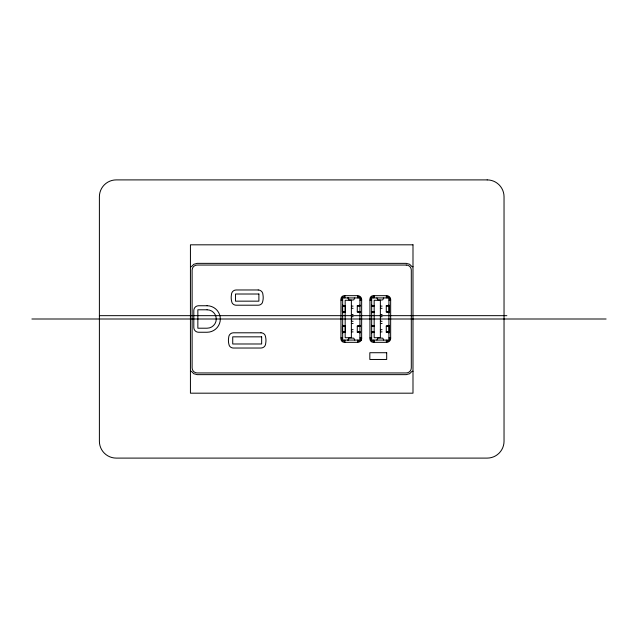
<?xml version="1.0" encoding="UTF-8"?>
<svg xmlns="http://www.w3.org/2000/svg" width="638" height="638" viewBox="0 0 638 638"><rect width="100%" height="100%" fill="white"/><g stroke="black" fill="none" stroke-linecap="round" stroke-linejoin="round"><path stroke-width="0.96" d="M360.996 340.628L361.65 338.961L361.65 299.158L360.996 297.372L359.617 296.136L357.735 295.665L344.329 295.665A3.373 3.373 0 0 0 340.955 299.039L340.955 338.961A3.373 3.373 0 0 0 344.329 342.327L357.774 342.335L359.617 341.864L360.996 340.62L361.65 338.858M354.72 297.922L353.811 299.82L352.519 300.043L348.795 299.82L347.885 297.922M347.885 340.078L348.795 338.18L350.087 337.957L353.811 338.18L354.72 340.078M348.189 340.453L348.795 339.185M383.717 297.922L382.816 299.82L381.524 300.043L377.792 299.82L376.891 297.922M376.891 340.078L377.792 338.18L379.084 337.957L382.816 338.18L383.717 340.078M342.67 312.764L343.467 312.07L345.333 311.942L345.333 305.825L343.467 305.698L342.67 305.004M359.936 305.004L359.138 305.698L357.28 305.825L357.28 311.942L359.138 312.07L359.936 312.764M342.67 332.996L343.467 332.302L345.333 332.175L345.333 326.058L343.467 325.93L342.67 325.236M371.667 312.764L372.464 312.07L374.163 311.998M359.936 325.236L359.138 325.93L357.28 326.058L357.28 332.175L359.138 332.302L359.936 332.996M388.933 305.004L388.143 305.698L386.277 305.825L386.277 311.942L388.143 312.07L388.933 312.764M371.667 332.996L372.464 332.302L374.163 332.231M388.933 325.236L388.143 325.93L386.277 326.058L386.277 332.175L388.143 332.302L388.933 332.996M386.732 342.335L388.614 341.864L390.001 340.62L390.655 338.842L390.655 299.158L389.993 297.372L388.614 296.136L386.732 295.665M344.041 305.841L342.462 305.722M345.333 305.825L342.367 305.985L342.367 311.783L345.333 311.942M373.039 305.841L371.46 305.722M374.331 305.825L371.364 305.985M357.28 311.942L360.239 311.783M386.277 311.942L389.236 311.783L389.236 305.985L386.277 305.825M387.569 311.926L389.164 312.046M344.041 326.074L342.446 325.954M345.333 326.058L342.367 326.217L342.367 332.015L345.333 332.175M373.039 326.074L371.444 325.954M374.331 326.058L371.364 326.217M357.28 332.175L360.239 332.015M386.277 332.175L389.236 332.015L389.236 326.217L386.277 326.058M360.159 311.854L358.269 311.95L360.159 312.046M360.159 332.087L358.269 332.183L360.143 332.278M389.156 332.087L387.266 332.183L389.148 332.278M360.143 305.722L358.564 305.841M389.148 305.722L387.569 305.841M342.446 312.046L344.041 311.926M371.444 312.046L373.039 311.926M360.159 325.954L358.564 326.074M389.164 325.954L387.569 326.074M342.462 332.278L344.041 332.159M371.46 332.278L373.039 332.159M190.435 266.732L191.336 266.732L193.808 264.268L197.182 263.358L406.246 263.358L409.62 264.268L412.084 266.732L412.993 266.732M344.831 296.909L343.683 296.909A2.026 2.026 0 0 0 341.657 298.935L341.657 300.083M357.774 296.909L358.923 296.909A2.026 2.026 0 0 1 360.949 298.935L360.949 300.083M374.586 296.909L372.68 296.909A2.026 2.026 0 0 0 370.662 298.935L370.662 300.083M386.022 296.909L387.92 296.909A2.026 2.026 0 0 1 389.946 298.935L389.946 300.083M340.955 300.083L342.67 300.083M359.936 300.083L361.65 300.083M369.952 300.083L371.667 300.083M388.933 300.083L390.655 300.083M351.371 306.104L353.085 306.104M380.368 306.104L382.09 306.104M351.371 308.298L353.085 308.298M380.368 308.298L382.09 308.298M351.371 314.534L353.085 314.534M380.368 314.534L382.09 314.534M99.392 315.666L506.851 315.666M351.371 316.727L353.085 316.727M380.368 316.727L382.09 316.727M31.9 319L606.1 319M351.371 321.273L353.085 321.273M380.368 321.273L382.09 321.273M351.371 323.466L353.085 323.466M380.368 323.466L382.09 323.466M351.371 329.702L353.085 329.702M380.368 329.702L382.09 329.702M351.371 331.896L353.085 331.896M380.368 331.896L382.09 331.896M340.955 337.917L342.67 337.917M359.936 337.917L361.65 337.917M369.952 337.917L371.667 337.917M388.933 337.917L390.655 337.917M344.831 341.091L343.683 341.091A2.026 2.026 0 0 1 341.657 339.065L341.657 337.917M357.774 341.091L358.923 341.091A2.026 2.026 0 0 0 360.949 339.065L360.949 337.917M374.586 341.091L372.68 341.091A2.026 2.026 0 0 1 370.662 339.065L370.662 337.917M386.022 341.091L387.92 341.091A2.026 2.026 0 0 0 389.946 339.065L389.946 337.917M190.435 371.268L191.336 371.268L193.808 373.732L197.182 374.642L406.246 374.642L409.62 373.732L412.084 371.268L412.993 371.268M360.239 305.985L357.28 305.825M371.364 311.783L374.331 311.942M360.239 326.217L357.28 326.058M371.364 332.015L374.331 332.175M374.163 305.769L372.464 305.698L371.667 305.004M374.163 326.002L372.464 325.93L371.667 325.236M348.189 297.547L348.795 298.815M386.78 297.922L386.78 295.665L373.326 295.665A3.373 3.373 0 0 0 369.952 299.039L369.952 338.961A3.373 3.373 0 0 0 373.326 342.327L386.78 342.335L386.78 340.078M373.828 295.665L373.828 297.922M373.828 340.078L373.828 342.335M357.774 295.665L357.774 297.922M357.774 340.078L357.774 342.335M344.831 295.665L344.831 297.922M344.831 340.078L344.831 342.335M487.177 179.9L116.252 179.9A16.859 16.859 0 0 0 99.392 196.759L99.392 441.241A16.859 16.859 0 0 0 116.252 458.1L487.177 458.1A16.859 16.859 0 0 0 504.036 441.241L504.036 196.759A16.859 16.859 0 0 0 487.177 179.9M412.993 244.817L190.435 244.817L190.435 393.183L412.993 393.183L412.993 244.817M406.246 265.049L197.182 265.049A5.056 5.056 0 0 0 192.118 270.105L192.118 367.895A5.056 5.056 0 0 0 197.182 372.951L406.246 372.951A5.056 5.056 0 0 0 411.303 367.895L411.303 270.105A5.056 5.056 0 0 0 406.246 265.049M258.215 289.971L236.172 289.971A4.721 4.721 0 0 0 231.45 294.692A15.798 15.798 0 0 0 232.08 302.843A4.721 4.721 0 0 0 236.172 305.203L258.215 305.203A4.721 4.721 0 0 0 262.306 302.843A15.798 15.798 0 0 0 262.936 294.692A4.721 4.721 0 0 0 258.215 289.971M258.892 294.014L235.494 294.014L235.494 301.16L258.892 301.16L258.892 294.014M358.923 297.922L343.683 297.922A1.013 1.013 0 0 0 342.67 298.935L342.67 339.065A1.013 1.013 0 0 0 343.683 340.078L358.923 340.078A1.013 1.013 0 0 0 359.936 339.065L359.936 298.935A1.013 1.013 0 0 0 358.923 297.922M387.92 297.922L372.68 297.922A1.013 1.013 0 0 0 371.667 298.935L371.667 339.065A1.013 1.013 0 0 0 372.68 340.078L387.92 340.078A1.013 1.013 0 0 0 388.933 339.065L388.933 298.935A1.013 1.013 0 0 0 387.92 297.922M351.371 300.283L345.166 300.283L345.166 337.717L351.371 337.717L351.371 300.283M380.368 300.283L374.163 300.283L374.163 337.717L380.368 337.717L380.368 300.283M207.063 305.746L198.53 305.746A4.721 4.721 0 0 0 193.808 310.467L193.808 327.533A4.721 4.721 0 0 0 198.53 332.254L207.063 332.254A13.254 13.254 0 0 0 220.325 319A13.254 13.254 0 0 0 207.063 305.746M207.063 309.789L197.852 309.789L197.852 328.211L207.063 328.211A9.211 9.211 0 0 0 216.274 319A9.211 9.211 0 0 0 207.063 309.789M260.982 332.797L233.404 332.797A4.721 4.721 0 0 0 228.683 337.518A15.798 15.798 0 0 0 229.313 345.668A4.721 4.721 0 0 0 233.404 348.029L260.982 348.029A4.721 4.721 0 0 0 265.703 343.308A15.798 15.798 0 0 0 265.065 335.157A4.721 4.721 0 0 0 260.982 332.797M261.652 336.84L232.726 336.84L232.726 343.986L261.652 343.986L261.652 336.84M386.692 352.718L369.833 352.718L369.833 359.465L386.692 359.465L386.692 352.718"/></g></svg>
